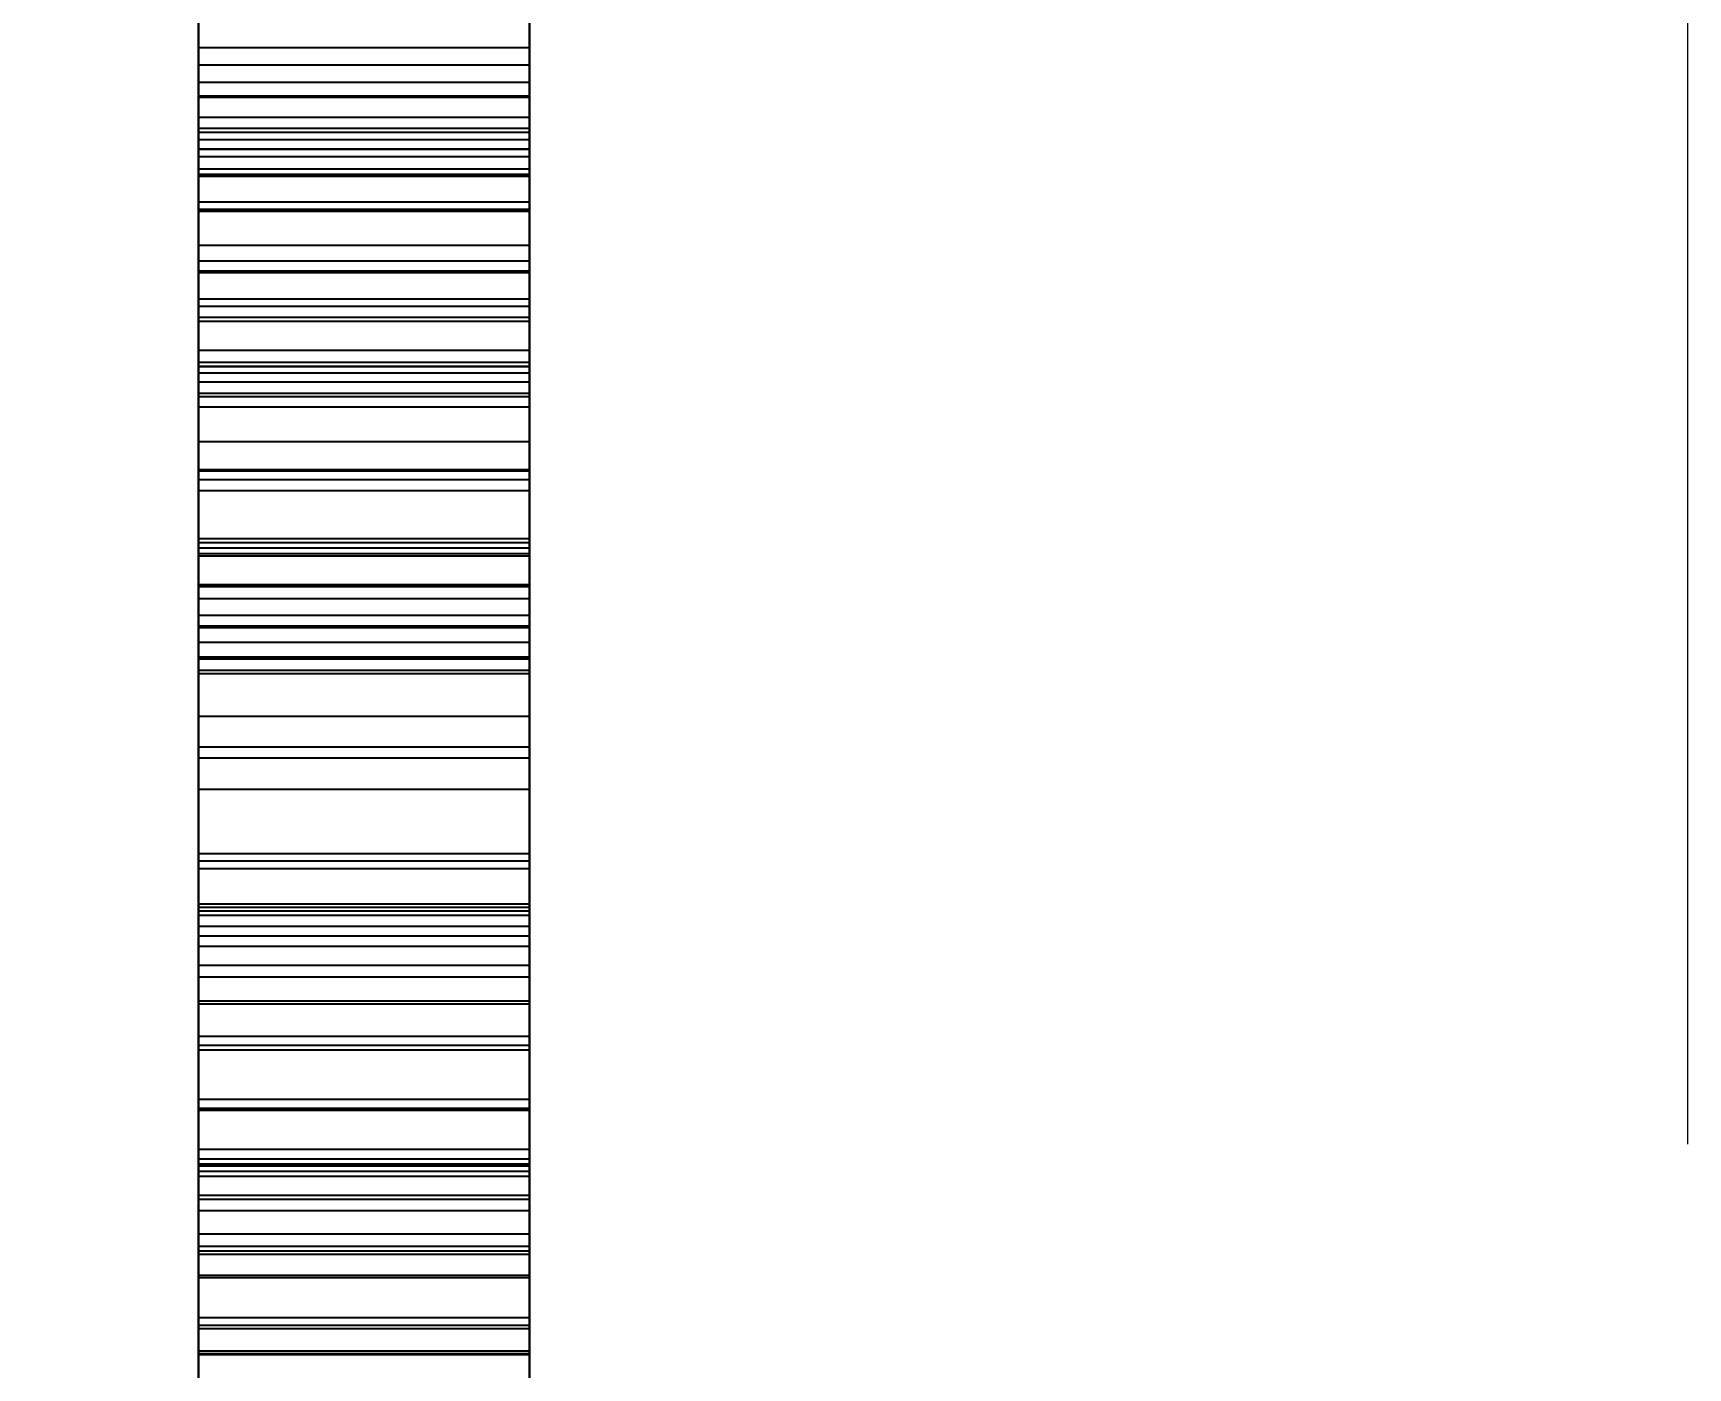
# Paper-space layout 'Sheet2' of a CAD drawing. Header units: inches. Extents: x 0 to 16.3, y 0 to 11.5.
# Drawn here: x 14.0013 to 14.2513, y 5.4915 to 5.6932 of the extents above; entities that cross this region are included whole.
import ezdxf

# ---------------------------------------------------------------- set-up
doc = ezdxf.new("R2010")
doc.units = ezdxf.units.IN
doc.header["$MEASUREMENT"] = 0
doc.styles.add('SLDTEXTSTYLE0', font='TXT', dxfattribs={"width": 0.75})
doc.dimstyles.new('SLDDIMSTYLE5', dxfattribs={"dimtxt": 0.137795, "dimasz": 0.13, "dimexe": 0, "dimexo": 0.0625, "dimgap": 0.034449, "dimtad": 1, "dimlfac": 2, "dimrnd": 1e-09, "dimdsep": 46, "dimtxsty": 'SLDTEXTSTYLE0', "dimsah": 1, "dimcen": 0.09, "dimadec": 0, "dimazin": 2, "dimtfac": 1, "dimtmove": 0, "dimatfit": 0, "dimfxl": 1, "dimfrac": 2, "dimtolj": 1, "dimtzin": 12, "dimarcsym": 0})

# ---------------------------------------------------------------- blocks, each defined once
blk = doc.blocks.new('_D_5')
at = {"color": 7, "linetype": 'Continuous', "lineweight": 0}
for p, q in [((14.25134, 5.52531), (14.25134, 7.16351)), ((14.27634, 7.01531), (14.27634, 7.16351)), ((14.25134, 7.12414), (14.00134, 7.12414)), ((14.25134, 7.12414), (14.27634, 7.12414)), ((14.27634, 7.12414), (15.03514, 7.12414))]:
    blk.add_line(p, q, dxfattribs=at)
at = {"color": 7, "linetype": 'Continuous', "lineweight": 18}
for points in [[(14.25134, 7.12414), (14.12134, 7.14414), (14.12134, 7.10414)], [(14.27634, 7.12414), (14.40634, 7.10414), (14.40634, 7.14414)]]:
    blk.add_solid(points, dxfattribs=at)
at = {"color": 7, "linetype": 'Continuous', "lineweight": 18, "insert": (14.67878, 7.30177), "char_height": 0.137795, "attachment_point": 1, "style": 'SLDTEXTSTYLE0'}
blk.add_mtext('0.05', dxfattribs=at)

psp = doc.layouts.new('Sheet2')

# ---------------------------------------------------------------- linework, layer by layer
at = {"color": 7, "linetype": 'Continuous', "lineweight": 25}
for p, q in [((14.076338, 3.8099), (14.076338, 6.97594)), ((14.026338, 5.915324), (14.026338, 5.605251)), ((14.076338, 5.915324), (14.076338, 5.605251)), ((14.026338, 5.609555), (14.026338, 5.832584)), ((14.076338, 5.609555), (14.076338, 5.832584)), ((14.026338, 5.286008), (14.026338, 5.748168)), ((14.076338, 5.748168), (14.076338, 5.286008)), ((14.026338, 5.746282), (14.026338, 5.640505)), ((14.076338, 5.746282), (14.076338, 5.640505)), ((14.026338, 5.651972), (14.026338, 5.743549)), ((14.076338, 5.651972), (14.076338, 5.743549)), ((14.026338, 5.695417), (14.026338, 5.671857)), ((14.076338, 5.671857), (14.076338, 5.695417)), ((14.076338, 5.691015), (14.026338, 5.691015)), ((14.026338, 5.688411), (14.076338, 5.688411)), ((14.026338, 5.683717), (14.026338, 5.6858)), ((14.026338, 5.6858), (14.076338, 5.6858)), ((14.026338, 5.6858), (14.026338, 5.683562)), ((14.076338, 5.683717), (14.076338, 5.6858)), ((14.076338, 5.6858), (14.076338, 5.683562)), ((14.026338, 5.680514), (14.026338, 5.683717)), ((14.026338, 5.683717), (14.076338, 5.683717)), ((14.026338, 5.683562), (14.076338, 5.683562)), ((14.026338, 5.683562), (14.026338, 5.675732)), ((14.076338, 5.680514), (14.076338, 5.683717)), ((14.076338, 5.683562), (14.076338, 5.675732)), ((14.026338, 5.667726), (14.026338, 5.680514)), ((14.026338, 5.680514), (14.076338, 5.680514)), ((14.076338, 5.667726), (14.076338, 5.680514)), ((14.026338, 5.678828), (14.026338, 5.677155)), ((14.026338, 5.672703), (14.026338, 5.678828)), ((14.026338, 5.678828), (14.076338, 5.678828)), ((14.026338, 5.67823), (14.076338, 5.67823)), ((14.076338, 5.678828), (14.076338, 5.677155)), ((14.076338, 5.672703), (14.076338, 5.678828)), ((14.026338, 5.677155), (14.076338, 5.677155)), ((14.026338, 5.677155), (14.026338, 5.62407)), ((14.026338, 5.675735), (14.076338, 5.675735)), ((14.026338, 5.675732), (14.076338, 5.675732)), ((14.026338, 5.675732), (14.026338, 5.66118)), ((14.076338, 5.675633), (14.026338, 5.675633)), ((14.076338, 5.677155), (14.076338, 5.62407)), ((14.076338, 5.675732), (14.076338, 5.66118)), ((14.026338, 5.674546), (14.026338, 5.666606)), ((14.026338, 5.674546), (14.076338, 5.674546)), ((14.026338, 5.672703), (14.076338, 5.672703)), ((14.076338, 5.674546), (14.076338, 5.666606)), ((14.026338, 5.671857), (14.026338, 5.64285)), ((14.076338, 5.671857), (14.026338, 5.671857)), ((14.026338, 5.671597), (14.076338, 5.671597)), ((14.076338, 5.64285), (14.076338, 5.671857)), ((14.026338, 5.657031), (14.026338, 5.667726)), ((14.026338, 5.667726), (14.076338, 5.667726)), ((14.076338, 5.657031), (14.076338, 5.667726)), ((14.026338, 5.666606), (14.076338, 5.666606)), ((14.026338, 5.666325), (14.076338, 5.666325)), ((14.026338, 5.66118), (14.076338, 5.66118)), ((14.026338, 5.66118), (14.026338, 5.638778)), ((14.076338, 5.66118), (14.076338, 5.638778)), ((14.026338, 5.658777), (14.076338, 5.658777)), ((14.026338, 5.657303), (14.076338, 5.657303)), ((14.026338, 5.64347), (14.026338, 5.657031)), ((14.026338, 5.657031), (14.076338, 5.657031)), ((14.076338, 5.64347), (14.076338, 5.657031)), ((14.026338, 5.653051), (14.076338, 5.653051)), ((14.026338, 5.651972), (14.076338, 5.651972)), ((14.026338, 5.558242), (14.026338, 5.651972)), ((14.076338, 5.650214), (14.026338, 5.650214)), ((14.076338, 5.558242), (14.076338, 5.651972)), ((14.026338, 5.641878), (14.026338, 5.649676)), ((14.026338, 5.649676), (14.076338, 5.649676)), ((14.076338, 5.641878), (14.076338, 5.649676)), ((14.026338, 5.645307), (14.076338, 5.645307)), ((14.026338, 5.627042), (14.026338, 5.64347)), ((14.026338, 5.64347), (14.076338, 5.64347)), ((14.026338, 5.64285), (14.026338, 5.601127)), ((14.076338, 5.64285), (14.026338, 5.64285)), ((14.026338, 5.642829), (14.076338, 5.642829)), ((14.076338, 5.627042), (14.076338, 5.64347)), ((14.076338, 5.601127), (14.076338, 5.64285)), ((14.026338, 5.641878), (14.076338, 5.641878)), ((14.026338, 5.640505), (14.026338, 5.530429)), ((14.026338, 5.640505), (14.076338, 5.640505)), ((14.076338, 5.640505), (14.076338, 5.530429)), ((14.026338, 5.638778), (14.076338, 5.638778)), ((14.026338, 5.638778), (14.026338, 5.546975)), ((14.026338, 5.638305), (14.076338, 5.638305)), ((14.076338, 5.638778), (14.076338, 5.546975)), ((14.026338, 5.636745), (14.076338, 5.636745)), ((14.026338, 5.631471), (14.076338, 5.631471)), ((14.026338, 5.625743), (14.026338, 5.631471)), ((14.076338, 5.625743), (14.076338, 5.631471)), ((14.026338, 5.627274), (14.026338, 5.61423)), ((14.026338, 5.627274), (14.076338, 5.627274)), ((14.026338, 5.585362), (14.026338, 5.627274)), ((14.026338, 5.60775), (14.026338, 5.627042)), ((14.026338, 5.627042), (14.076338, 5.627042)), ((14.026338, 5.62407), (14.026338, 5.625743)), ((14.026338, 5.625743), (14.076338, 5.625743)), ((14.076338, 5.627274), (14.076338, 5.61423)), ((14.076338, 5.585362), (14.076338, 5.627274)), ((14.076338, 5.60775), (14.076338, 5.627042)), ((14.076338, 5.62407), (14.076338, 5.625743)), ((14.026338, 5.62407), (14.076338, 5.62407)), ((14.026338, 5.616836), (14.076338, 5.616836)), ((14.026338, 5.616243), (14.026338, 5.61457)), ((14.026338, 5.616243), (14.076338, 5.616243)), ((14.026338, 5.609862), (14.026338, 5.616243)), ((14.026338, 5.615434), (14.076338, 5.615434)), ((14.076338, 5.616243), (14.076338, 5.61457)), ((14.076338, 5.609862), (14.076338, 5.616243)), ((14.026338, 5.61457), (14.026338, 5.559925)), ((14.026338, 5.61457), (14.076338, 5.61457)), ((14.026338, 5.61423), (14.076338, 5.61423)), ((14.076338, 5.61457), (14.076338, 5.559925)), ((14.026338, 5.609862), (14.076338, 5.609862)), ((14.026338, 5.609862), (14.026338, 5.603652)), ((14.026338, 5.609862), (14.076338, 5.609862)), ((14.026338, 5.609555), (14.076338, 5.609555)), ((14.026338, 5.497958), (14.026338, 5.609555)), ((14.026338, 5.560573), (14.026338, 5.60775)), ((14.026338, 5.60775), (14.076338, 5.60775)), ((14.076338, 5.609862), (14.076338, 5.603652)), ((14.076338, 5.497958), (14.076338, 5.609555)), ((14.076338, 5.560573), (14.076338, 5.60775)), ((14.026338, 5.605251), (14.076338, 5.605251)), ((14.026338, 5.605251), (14.026338, 5.450383)), ((14.076338, 5.605251), (14.076338, 5.450383)), ((14.026338, 5.603652), (14.076338, 5.603652)), ((14.026338, 5.603379), (14.076338, 5.603379)), ((14.026338, 5.601127), (14.026338, 5.561042)), ((14.076338, 5.601127), (14.026338, 5.601127)), ((14.076338, 5.561042), (14.076338, 5.601127)), ((14.076338, 5.598892), (14.026338, 5.598892)), ((14.026338, 5.578953), (14.026338, 5.598661)), ((14.026338, 5.598661), (14.076338, 5.598661)), ((14.076338, 5.578953), (14.076338, 5.598661)), ((14.076338, 5.596903), (14.026338, 5.596903)), ((14.026338, 5.596408), (14.076338, 5.596408)), ((14.026338, 5.589984), (14.076338, 5.589984)), ((14.026338, 5.589984), (14.026338, 5.583688)), ((14.076338, 5.589984), (14.076338, 5.583688)), ((14.026338, 5.583688), (14.026338, 5.585362)), ((14.026338, 5.585362), (14.076338, 5.585362)), ((14.076338, 5.583688), (14.076338, 5.585362)), ((14.026338, 5.583688), (14.076338, 5.583688)), ((14.026338, 5.578953), (14.076338, 5.578953)), ((14.026338, 5.569198), (14.076338, 5.569198)), ((14.026338, 5.561598), (14.026338, 5.569198)), ((14.076338, 5.568051), (14.026338, 5.568051)), ((14.076338, 5.561598), (14.076338, 5.569198)), ((14.026338, 5.566945), (14.076338, 5.566945)), ((14.026338, 5.559925), (14.026338, 5.561598)), ((14.026338, 5.561598), (14.076338, 5.561598)), ((14.026338, 5.561042), (14.026338, 5.522208)), ((14.076338, 5.561042), (14.026338, 5.561042)), ((14.026338, 5.560573), (14.076338, 5.560573)), ((14.026338, 5.489474), (14.026338, 5.560573)), ((14.076338, 5.559925), (14.076338, 5.561598)), ((14.076338, 5.522208), (14.076338, 5.561042)), ((14.076338, 5.489474), (14.076338, 5.560573)), ((14.026338, 5.559925), (14.076338, 5.559925)), ((14.026338, 5.558242), (14.076338, 5.558242)), ((14.026338, 5.541594), (14.026338, 5.558242)), ((14.076338, 5.541594), (14.076338, 5.558242)), ((14.026338, 5.556783), (14.026338, 5.555223)), ((14.026338, 5.556783), (14.076338, 5.556783)), ((14.026338, 5.433031), (14.026338, 5.556783)), ((14.026338, 5.555223), (14.076338, 5.555223)), ((14.026338, 5.555223), (14.026338, 5.546517)), ((14.076338, 5.556783), (14.076338, 5.555223)), ((14.076338, 5.433031), (14.076338, 5.556783)), ((14.076338, 5.555223), (14.076338, 5.546517)), ((14.026338, 5.552341), (14.076338, 5.552341)), ((14.026338, 5.550582), (14.076338, 5.550582)), ((14.026338, 5.546975), (14.076338, 5.546975)), ((14.026338, 5.546975), (14.026338, 5.532109)), ((14.026338, 5.546517), (14.076338, 5.546517)), ((14.076338, 5.546975), (14.076338, 5.532109)), ((14.026338, 5.530708), (14.026338, 5.541594)), ((14.026338, 5.541594), (14.076338, 5.541594)), ((14.026338, 5.54026), (14.076338, 5.54026)), ((14.076338, 5.530708), (14.076338, 5.541594)), ((14.026338, 5.539551), (14.076338, 5.539551)), ((14.026338, 5.532109), (14.026338, 5.522342)), ((14.026338, 5.532109), (14.076338, 5.532109)), ((14.026338, 5.524557), (14.026338, 5.530708)), ((14.026338, 5.530708), (14.076338, 5.530708)), ((14.026338, 5.530429), (14.026338, 5.484204)), ((14.026338, 5.530429), (14.076338, 5.530429)), ((14.076338, 5.532109), (14.076338, 5.522342)), ((14.076338, 5.524557), (14.076338, 5.530708)), ((14.076338, 5.530429), (14.076338, 5.484204)), ((14.026338, 5.522113), (14.026338, 5.524557)), ((14.026338, 5.524557), (14.076338, 5.524557)), ((14.026338, 5.523076), (14.076338, 5.523076)), ((14.076338, 5.522113), (14.076338, 5.524557)), ((14.026338, 5.522342), (14.026338, 5.516964)), ((14.026338, 5.522342), (14.076338, 5.522342)), ((14.076338, 5.522208), (14.026338, 5.522208)), ((14.026338, 5.522208), (14.026338, 5.484238)), ((14.026338, 5.509169), (14.026338, 5.522113)), ((14.026338, 5.522113), (14.076338, 5.522113)), ((14.026338, 5.522026), (14.076338, 5.522026)), ((14.026338, 5.521223), (14.026338, 5.520457)), ((14.026338, 5.505144), (14.026338, 5.521223)), ((14.026338, 5.521223), (14.076338, 5.521223)), ((14.026338, 5.520457), (14.076338, 5.520457)), ((14.026338, 5.520457), (14.026338, 5.444742)), ((14.076338, 5.522342), (14.076338, 5.516964)), ((14.076338, 5.484238), (14.076338, 5.522208)), ((14.076338, 5.509169), (14.076338, 5.522113)), ((14.076338, 5.521223), (14.076338, 5.520457)), ((14.076338, 5.505144), (14.076338, 5.521223)), ((14.076338, 5.520457), (14.076338, 5.444742)), ((14.026338, 5.517564), (14.076338, 5.517564)), ((14.026338, 5.516964), (14.026338, 5.515266)), ((14.026338, 5.516964), (14.076338, 5.516964)), ((14.026338, 5.515266), (14.026338, 5.511759)), ((14.026338, 5.515266), (14.076338, 5.515266)), ((14.076338, 5.516964), (14.076338, 5.515266)), ((14.076338, 5.515266), (14.076338, 5.511759)), ((14.026338, 5.511759), (14.026338, 5.50987)), ((14.026338, 5.511759), (14.076338, 5.511759)), ((14.076338, 5.511759), (14.076338, 5.50987)), ((14.026338, 5.50987), (14.026338, 5.505506)), ((14.026338, 5.50987), (14.076338, 5.50987)), ((14.026338, 5.497408), (14.026338, 5.509169)), ((14.026338, 5.509169), (14.076338, 5.509169)), ((14.026338, 5.50866), (14.026338, 5.499104)), ((14.026338, 5.50866), (14.076338, 5.50866)), ((14.076338, 5.50987), (14.076338, 5.505506)), ((14.076338, 5.497408), (14.076338, 5.509169)), ((14.076338, 5.50866), (14.076338, 5.499104)), ((14.026338, 5.505506), (14.026338, 5.493648)), ((14.026338, 5.505506), (14.076338, 5.505506)), ((14.026338, 5.505144), (14.076338, 5.505144)), ((14.076338, 5.505506), (14.076338, 5.493648)), ((14.026338, 5.499104), (14.076338, 5.499104)), ((14.026338, 5.499087), (14.076338, 5.499087)), ((14.026338, 5.497958), (14.076338, 5.497958)), ((14.026338, 5.385532), (14.026338, 5.497958)), ((14.076338, 5.385532), (14.076338, 5.497958)), ((14.026338, 5.481474), (14.026338, 5.497408)), ((14.026338, 5.497408), (14.076338, 5.497408)), ((14.076338, 5.481474), (14.076338, 5.497408)), ((14.026338, 5.494038), (14.076338, 5.494038)), ((14.026338, 5.493648), (14.026338, 5.474023)), ((14.026338, 5.493648), (14.076338, 5.493648)), ((14.026338, 5.493496), (14.076338, 5.493496)), ((14.076338, 5.493648), (14.076338, 5.474023))]:
    psp.add_line(p, q, dxfattribs=at)
for points, knots in [([(14.026338, 5.717307), (14.026338, 5.71762), (14.026338, 5.718236), (14.026338, 5.71864), (14.026338, 5.718523), (14.026338, 5.717933), (14.026338, 5.716841), (14.026338, 5.715268), (14.026338, 5.713227), (14.026338, 5.710697), (14.026338, 5.707803), (14.026338, 5.704537), (14.026338, 5.700926), (14.026338, 5.697046), (14.026338, 5.692772), (14.026338, 5.688231), (14.026338, 5.683355), (14.026338, 5.679959), (14.026338, 5.67823)], [0, 0, 0, 0, 0.0645178, 0.1268783, 0.1879663, 0.2480726, 0.3074995, 0.3676146, 0.4290468, 0.4917644, 0.5548639, 0.6170451, 0.6784476, 0.7401693, 0.8025194, 0.8663749, 0.9319825, 1, 1, 1, 1]), ([(14.076338, 5.717307), (14.076338, 5.71762), (14.076338, 5.718236), (14.076338, 5.71864), (14.076338, 5.718523), (14.076338, 5.717933), (14.076338, 5.716841), (14.076338, 5.715268), (14.076338, 5.713227), (14.076338, 5.710697), (14.076338, 5.707803), (14.076338, 5.704537), (14.076338, 5.700926), (14.076338, 5.697046), (14.076338, 5.692772), (14.076338, 5.688231), (14.076338, 5.683355), (14.076338, 5.679959), (14.076338, 5.67823)], [0, 0, 0, 0, 0.0645178, 0.1268783, 0.1879663, 0.2480726, 0.3074995, 0.3676146, 0.4290468, 0.4917644, 0.5548639, 0.6170451, 0.6784476, 0.7401693, 0.8025194, 0.8663749, 0.9319825, 1, 1, 1, 1]), ([(14.026338, 5.657303), (14.026338, 5.659602), (14.026338, 5.664126), (14.026338, 5.670972), (14.026338, 5.677693), (14.026338, 5.683152), (14.026338, 5.687378), (14.026338, 5.690423), (14.026338, 5.693351), (14.026338, 5.696098), (14.026338, 5.698758), (14.026338, 5.701213), (14.026338, 5.703595), (14.026338, 5.705787), (14.026338, 5.707869), (14.026338, 5.709732), (14.026338, 5.71144), (14.026338, 5.71298), (14.026338, 5.714341), (14.026338, 5.715532), (14.026338, 5.716532), (14.026338, 5.717047), (14.026338, 5.717307)], [0, 0, 0, 0, 0.0893593, 0.1758515, 0.2611432, 0.3466929, 0.3892371, 0.4308064, 0.471901, 0.5122263, 0.5522504, 0.5919613, 0.6316969, 0.671845, 0.7120907, 0.7521606, 0.7921847, 0.8323329, 0.8731, 0.9146693, 0.9567591, 1, 1, 1, 1]), ([(14.076338, 5.657303), (14.076338, 5.659602), (14.076338, 5.664126), (14.076338, 5.670972), (14.076338, 5.677693), (14.076338, 5.683152), (14.076338, 5.687378), (14.076338, 5.690423), (14.076338, 5.693351), (14.076338, 5.696098), (14.076338, 5.698758), (14.076338, 5.701213), (14.076338, 5.703595), (14.076338, 5.705787), (14.076338, 5.707869), (14.076338, 5.709732), (14.076338, 5.71144), (14.076338, 5.71298), (14.076338, 5.714341), (14.076338, 5.715532), (14.076338, 5.716532), (14.076338, 5.717047), (14.076338, 5.717307)], [0, 0, 0, 0, 0.0893593, 0.1758515, 0.2611432, 0.3466929, 0.3892371, 0.4308064, 0.471901, 0.5122263, 0.5522504, 0.5919613, 0.6316969, 0.671845, 0.7120907, 0.7521606, 0.7921847, 0.8323329, 0.8731, 0.9146693, 0.9567591, 1, 1, 1, 1]), ([(14.026338, 5.675735), (14.026338, 5.676515), (14.026338, 5.678048), (14.026338, 5.680221), (14.026338, 5.682192), (14.026338, 5.683993), (14.026338, 5.685602), (14.026338, 5.687025), (14.026338, 5.68827), (14.026338, 5.689333), (14.026338, 5.690169), (14.026338, 5.69071), (14.026338, 5.691021), (14.026338, 5.691033), (14.026338, 5.690762), (14.026338, 5.690235), (14.026338, 5.689482), (14.026338, 5.688777), (14.026338, 5.688411)], [0, 0, 0, 0, 0.0479402, 0.0941436, 0.1390391, 0.1836231, 0.2282034, 0.2743657, 0.3228285, 0.3734687, 0.4277685, 0.48849, 0.5552017, 0.6289453, 0.7101629, 0.7985598, 0.8954543, 1, 1, 1, 1]), ([(14.076338, 5.675735), (14.076338, 5.676515), (14.076338, 5.678048), (14.076338, 5.680221), (14.076338, 5.682192), (14.076338, 5.683993), (14.076338, 5.685602), (14.076338, 5.687025), (14.076338, 5.68827), (14.076338, 5.689333), (14.076338, 5.690169), (14.076338, 5.69071), (14.076338, 5.691021), (14.076338, 5.691033), (14.076338, 5.690762), (14.076338, 5.690235), (14.076338, 5.689482), (14.076338, 5.688777), (14.076338, 5.688411)], [0, 0, 0, 0, 0.0479402, 0.0941436, 0.1390391, 0.1836231, 0.2282034, 0.2743657, 0.3228285, 0.3734687, 0.4277685, 0.48849, 0.5552017, 0.6289453, 0.7101629, 0.7985598, 0.8954543, 1, 1, 1, 1]), ([(14.026338, 5.688411), (14.026338, 5.688012), (14.026338, 5.687247), (14.026338, 5.68587), (14.026338, 5.684464), (14.026338, 5.682975), (14.026338, 5.68137), (14.026338, 5.679696), (14.026338, 5.677942), (14.026338, 5.676085), (14.026338, 5.674119), (14.026338, 5.672128), (14.026338, 5.670073), (14.026338, 5.667928), (14.026338, 5.665728), (14.026338, 5.66346), (14.026338, 5.661122), (14.026338, 5.659568), (14.026338, 5.658777)], [0, 0, 0, 0, 0.1072632, 0.2059316, 0.2958805, 0.3780042, 0.4528121, 0.5192377, 0.5790399, 0.6329269, 0.6825784, 0.7297303, 0.774958, 0.8192409, 0.8630474, 0.9071067, 0.9526912, 1, 1, 1, 1]), ([(14.076338, 5.688411), (14.076338, 5.688012), (14.076338, 5.687247), (14.076338, 5.68587), (14.076338, 5.684464), (14.076338, 5.682975), (14.076338, 5.68137), (14.076338, 5.679696), (14.076338, 5.677942), (14.076338, 5.676085), (14.076338, 5.674119), (14.076338, 5.672128), (14.076338, 5.670073), (14.076338, 5.667928), (14.076338, 5.665728), (14.076338, 5.66346), (14.076338, 5.661122), (14.076338, 5.659568), (14.076338, 5.658777)], [0, 0, 0, 0, 0.1072632, 0.2059316, 0.2958805, 0.3780042, 0.4528121, 0.5192377, 0.5790399, 0.6329269, 0.6825784, 0.7297303, 0.774958, 0.8192409, 0.8630474, 0.9071067, 0.9526912, 1, 1, 1, 1]), ([(14.026338, 5.67823), (14.026338, 5.677023), (14.026338, 5.67463), (14.026338, 5.67102), (14.026338, 5.66744), (14.026338, 5.66389), (14.026338, 5.660364), (14.026338, 5.656873), (14.026338, 5.653407), (14.026338, 5.649996), (14.026338, 5.646691), (14.026338, 5.643542), (14.026338, 5.64055), (14.026338, 5.637734), (14.026338, 5.635086), (14.026338, 5.632586), (14.026338, 5.630291), (14.026338, 5.628145), (14.026338, 5.626186), (14.026338, 5.624361), (14.026338, 5.62269), (14.026338, 5.621227), (14.026338, 5.619842), (14.026338, 5.618695), (14.026338, 5.617672), (14.026338, 5.617117), (14.026338, 5.616836)], [0, 0, 0, 0, 0.04615868, 0.09150834, 0.13621678, 0.18046335, 0.22438599, 0.26820011, 0.31201424, 0.35597109, 0.3991937, 0.44107393, 0.48164609, 0.52122427, 0.56001605, 0.59852749, 0.63641754, 0.67395719, 0.71161677, 0.74984255, 0.78912209, 0.82870027, 0.86956162, 0.91144185, 0.95510562, 1, 1, 1, 1]), ([(14.076338, 5.67823), (14.076338, 5.677023), (14.076338, 5.67463), (14.076338, 5.67102), (14.076338, 5.66744), (14.076338, 5.66389), (14.076338, 5.660364), (14.076338, 5.656873), (14.076338, 5.653407), (14.076338, 5.649996), (14.076338, 5.646691), (14.076338, 5.643542), (14.076338, 5.64055), (14.076338, 5.637734), (14.076338, 5.635086), (14.076338, 5.632586), (14.076338, 5.630291), (14.076338, 5.628145), (14.076338, 5.626186), (14.076338, 5.624361), (14.076338, 5.62269), (14.076338, 5.621227), (14.076338, 5.619842), (14.076338, 5.618695), (14.076338, 5.617672), (14.076338, 5.617117), (14.076338, 5.616836)], [0, 0, 0, 0, 0.04615868, 0.09150834, 0.13621678, 0.18046335, 0.22438599, 0.26820011, 0.31201424, 0.35597109, 0.3991937, 0.44107393, 0.48164609, 0.52122427, 0.56001605, 0.59852749, 0.63641754, 0.67395719, 0.71161677, 0.74984255, 0.78912209, 0.82870027, 0.86956162, 0.91144185, 0.95510562, 1, 1, 1, 1]), ([(14.026338, 5.645307), (14.026338, 5.64571), (14.026338, 5.646484), (14.026338, 5.647809), (14.026338, 5.649253), (14.026338, 5.650776), (14.026338, 5.652388), (14.026338, 5.6541), (14.026338, 5.655916), (14.026338, 5.657841), (14.026338, 5.659858), (14.026338, 5.661924), (14.026338, 5.664079), (14.026338, 5.666287), (14.026338, 5.668568), (14.026338, 5.670901), (14.026338, 5.673313), (14.026338, 5.674915), (14.026338, 5.675735)], [0, 0, 0, 0, 0.104323, 0.2005196, 0.2889285, 0.3696177, 0.4428744, 0.5098358, 0.5698374, 0.6240709, 0.6745527, 0.7230343, 0.7693967, 0.8150953, 0.8596551, 0.9050365, 0.9514088, 1, 1, 1, 1]), ([(14.026338, 5.671597), (14.026338, 5.67208), (14.026338, 5.673053), (14.026338, 5.674162), (14.026338, 5.674934), (14.026338, 5.675502), (14.026338, 5.675657), (14.026338, 5.675618), (14.026338, 5.675237), (14.026338, 5.674781), (14.026338, 5.674546)], [0, 0, 0, 0, 0.10997741, 0.22146518, 0.33637071, 0.45633791, 0.58200234, 0.71350796, 0.85263771, 1, 1, 1, 1]), ([(14.076338, 5.645307), (14.076338, 5.64571), (14.076338, 5.646484), (14.076338, 5.647809), (14.076338, 5.649253), (14.076338, 5.650776), (14.076338, 5.652388), (14.076338, 5.6541), (14.076338, 5.655916), (14.076338, 5.657841), (14.076338, 5.659858), (14.076338, 5.661924), (14.076338, 5.664079), (14.076338, 5.666287), (14.076338, 5.668568), (14.076338, 5.670901), (14.076338, 5.673313), (14.076338, 5.674915), (14.076338, 5.675735)], [0, 0, 0, 0, 0.104323, 0.2005196, 0.2889285, 0.3696177, 0.4428744, 0.5098358, 0.5698374, 0.6240709, 0.6745527, 0.7230343, 0.7693967, 0.8150953, 0.8596551, 0.9050365, 0.9514088, 1, 1, 1, 1]), ([(14.076338, 5.671597), (14.076338, 5.67208), (14.076338, 5.673053), (14.076338, 5.674162), (14.076338, 5.674934), (14.076338, 5.675502), (14.076338, 5.675657), (14.076338, 5.675618), (14.076338, 5.675237), (14.076338, 5.674781), (14.076338, 5.674546)], [0, 0, 0, 0, 0.10997741, 0.22146518, 0.33637071, 0.45633791, 0.58200234, 0.71350796, 0.85263771, 1, 1, 1, 1]), ([(14.026338, 5.666606), (14.026338, 5.666501), (14.026338, 5.666306), (14.026338, 5.666318), (14.026338, 5.666639), (14.026338, 5.667322), (14.026338, 5.668275), (14.026338, 5.669514), (14.026338, 5.671011), (14.026338, 5.67212), (14.026338, 5.672703)], [0, 0, 0, 0, 0.1553165, 0.2901859, 0.4106838, 0.5207696, 0.6301246, 0.7418627, 0.8644528, 1, 1, 1, 1]), ([(14.076338, 5.666606), (14.076338, 5.666501), (14.076338, 5.666306), (14.076338, 5.666318), (14.076338, 5.666639), (14.076338, 5.667322), (14.076338, 5.668275), (14.076338, 5.669514), (14.076338, 5.671011), (14.076338, 5.67212), (14.076338, 5.672703)], [0, 0, 0, 0, 0.1553165, 0.2901859, 0.4106838, 0.5207696, 0.6301246, 0.7418627, 0.8644528, 1, 1, 1, 1]), ([(14.026338, 5.653051), (14.026338, 5.654114), (14.026338, 5.656177), (14.026338, 5.659117), (14.026338, 5.661798), (14.026338, 5.66426), (14.026338, 5.666488), (14.026338, 5.66845), (14.026338, 5.670178), (14.026338, 5.671122), (14.026338, 5.671597)], [0, 0, 0, 0, 0.1435415, 0.2785676, 0.4065965, 0.5295519, 0.6494266, 0.7669177, 0.8829674, 1, 1, 1, 1]), ([(14.076338, 5.653051), (14.076338, 5.654114), (14.076338, 5.656177), (14.076338, 5.659117), (14.076338, 5.661798), (14.076338, 5.66426), (14.076338, 5.666488), (14.076338, 5.66845), (14.076338, 5.670178), (14.076338, 5.671122), (14.076338, 5.671597)], [0, 0, 0, 0, 0.1435415, 0.2785676, 0.4065965, 0.5295519, 0.6494266, 0.7669177, 0.8829674, 1, 1, 1, 1]), ([(14.026338, 5.658777), (14.026338, 5.657976), (14.026338, 5.656408), (14.026338, 5.654197), (14.026338, 5.652156), (14.026338, 5.65031), (14.026338, 5.648635), (14.026338, 5.647146), (14.026338, 5.645842), (14.026338, 5.644697), (14.026338, 5.643772), (14.026338, 5.643171), (14.026338, 5.642838), (14.026338, 5.642805), (14.026338, 5.643004), (14.026338, 5.6435), (14.026338, 5.644276), (14.026338, 5.644954), (14.026338, 5.645307)], [0, 0, 0, 0, 0.0484742, 0.094885, 0.1410012, 0.1858644, 0.2319133, 0.2786799, 0.3276501, 0.3794336, 0.4347013, 0.4955019, 0.5620717, 0.6349931, 0.7152363, 0.8025779, 0.8972844, 1, 1, 1, 1]), ([(14.076338, 5.658777), (14.076338, 5.657976), (14.076338, 5.656408), (14.076338, 5.654197), (14.076338, 5.652156), (14.076338, 5.65031), (14.076338, 5.648635), (14.076338, 5.647146), (14.076338, 5.645842), (14.076338, 5.644697), (14.076338, 5.643772), (14.076338, 5.643171), (14.076338, 5.642838), (14.076338, 5.642805), (14.076338, 5.643004), (14.076338, 5.6435), (14.076338, 5.644276), (14.076338, 5.644954), (14.076338, 5.645307)], [0, 0, 0, 0, 0.0484742, 0.094885, 0.1410012, 0.1858644, 0.2319133, 0.2786799, 0.3276501, 0.3794336, 0.4347013, 0.4955019, 0.5620717, 0.6349931, 0.7152363, 0.8025779, 0.8972844, 1, 1, 1, 1]), ([(14.026338, 5.616836), (14.026338, 5.616464), (14.026338, 5.615739), (14.026338, 5.615367), (14.026338, 5.61549), (14.026338, 5.61616), (14.026338, 5.617447), (14.026338, 5.619272), (14.026338, 5.621676), (14.026338, 5.624637), (14.026338, 5.627962), (14.026338, 5.631522), (14.026338, 5.63527), (14.026338, 5.639265), (14.026338, 5.643471), (14.026338, 5.647877), (14.026338, 5.652493), (14.026338, 5.655687), (14.026338, 5.657303)], [0, 0, 0, 0, 0.0714415, 0.1391329, 0.2038232, 0.26588, 0.3273328, 0.387902, 0.4489859, 0.511524, 0.5744324, 0.6357536, 0.6961276, 0.756043, 0.8161603, 0.8765886, 0.9376074, 1, 1, 1, 1]), ([(14.076338, 5.616836), (14.076338, 5.616464), (14.076338, 5.615739), (14.076338, 5.615367), (14.076338, 5.61549), (14.076338, 5.61616), (14.076338, 5.617447), (14.076338, 5.619272), (14.076338, 5.621676), (14.076338, 5.624637), (14.076338, 5.627962), (14.076338, 5.631522), (14.076338, 5.63527), (14.076338, 5.639265), (14.076338, 5.643471), (14.076338, 5.647877), (14.076338, 5.652493), (14.076338, 5.655687), (14.076338, 5.657303)], [0, 0, 0, 0, 0.0714415, 0.1391329, 0.2038232, 0.26588, 0.3273328, 0.387902, 0.4489859, 0.511524, 0.5744324, 0.6357536, 0.6961276, 0.756043, 0.8161603, 0.8765886, 0.9376074, 1, 1, 1, 1]), ([(14.026338, 5.61423), (14.026338, 5.615187), (14.026338, 5.617038), (14.026338, 5.619853), (14.026338, 5.622515), (14.026338, 5.625148), (14.026338, 5.62765), (14.026338, 5.630111), (14.026338, 5.632421), (14.026338, 5.635419), (14.026338, 5.639165), (14.026338, 5.643732), (14.026338, 5.648397), (14.026338, 5.651486), (14.026338, 5.653051)], [0, 0, 0, 0, 0.0872873, 0.1687984, 0.2463456, 0.3188909, 0.3873105, 0.4511323, 0.5108456, 0.5664794, 0.6736999, 0.7806489, 0.8888512, 1, 1, 1, 1]), ([(14.076338, 5.61423), (14.076338, 5.615187), (14.076338, 5.617038), (14.076338, 5.619853), (14.076338, 5.622515), (14.076338, 5.625148), (14.076338, 5.62765), (14.076338, 5.630111), (14.076338, 5.632421), (14.076338, 5.635419), (14.076338, 5.639165), (14.076338, 5.643732), (14.076338, 5.648397), (14.076338, 5.651486), (14.076338, 5.653051)], [0, 0, 0, 0, 0.0872873, 0.1687984, 0.2463456, 0.3188909, 0.3873105, 0.4511323, 0.5108456, 0.5664794, 0.6736999, 0.7806489, 0.8888512, 1, 1, 1, 1]), ([(14.026338, 5.649676), (14.026338, 5.649896), (14.026338, 5.650315), (14.026338, 5.650143), (14.026338, 5.649303), (14.026338, 5.647754), (14.026338, 5.645689), (14.026338, 5.643101), (14.026338, 5.640118), (14.026338, 5.63789), (14.026338, 5.636745)], [0, 0, 0, 0, 0.1474911, 0.2823436, 0.4087923, 0.5319417, 0.650461, 0.764718, 0.879175, 1, 1, 1, 1]), ([(14.076338, 5.649676), (14.076338, 5.649896), (14.076338, 5.650315), (14.076338, 5.650143), (14.076338, 5.649303), (14.076338, 5.647754), (14.076338, 5.645689), (14.076338, 5.643101), (14.076338, 5.640118), (14.076338, 5.63789), (14.076338, 5.636745)], [0, 0, 0, 0, 0.1474911, 0.2823436, 0.4087923, 0.5319417, 0.650461, 0.764718, 0.879175, 1, 1, 1, 1]), ([(14.026338, 5.638305), (14.026338, 5.638748), (14.026338, 5.639637), (14.026338, 5.640687), (14.026338, 5.641445), (14.026338, 5.64173), (14.026338, 5.641878)], [0, 0, 0, 0, 0.2320191, 0.4657981, 0.7221568, 1, 1, 1, 1]), ([(14.076338, 5.638305), (14.076338, 5.638748), (14.076338, 5.639637), (14.076338, 5.640687), (14.076338, 5.641445), (14.076338, 5.64173), (14.076338, 5.641878)], [0, 0, 0, 0, 0.2320191, 0.4657981, 0.7221568, 1, 1, 1, 1]), ([(14.026338, 5.631471), (14.026338, 5.632207), (14.026338, 5.633568), (14.026338, 5.635465), (14.026338, 5.637076), (14.026338, 5.637917), (14.026338, 5.638305)], [0, 0, 0, 0, 0.318071, 0.588639, 0.8103916, 1, 1, 1, 1]), ([(14.076338, 5.631471), (14.076338, 5.632207), (14.076338, 5.633568), (14.076338, 5.635465), (14.076338, 5.637076), (14.076338, 5.637917), (14.076338, 5.638305)], [0, 0, 0, 0, 0.318071, 0.588639, 0.8103916, 1, 1, 1, 1]), ([(14.026338, 5.636745), (14.026338, 5.636019), (14.026338, 5.634582), (14.026338, 5.632411), (14.026338, 5.630273), (14.026338, 5.628158), (14.026338, 5.626076), (14.026338, 5.624027), (14.026338, 5.622036), (14.026338, 5.620059), (14.026338, 5.618184), (14.026338, 5.616485), (14.026338, 5.614946), (14.026338, 5.613585), (14.026338, 5.612383), (14.026338, 5.611383), (14.026338, 5.610479), (14.026338, 5.610071), (14.026338, 5.609862)], [0, 0, 0, 0, 0.0552338, 0.109315, 0.162898, 0.2166083, 0.2712711, 0.3276115, 0.3856812, 0.4468737, 0.5093753, 0.572825, 0.6374168, 0.7037822, 0.7725037, 0.8447712, 0.9206058, 1, 1, 1, 1]), ([(14.076338, 5.636745), (14.076338, 5.636019), (14.076338, 5.634582), (14.076338, 5.632411), (14.076338, 5.630273), (14.076338, 5.628158), (14.076338, 5.626076), (14.076338, 5.624027), (14.076338, 5.622036), (14.076338, 5.620059), (14.076338, 5.618184), (14.076338, 5.616485), (14.076338, 5.614946), (14.076338, 5.613585), (14.076338, 5.612383), (14.076338, 5.611383), (14.076338, 5.610479), (14.076338, 5.610071), (14.076338, 5.609862)], [0, 0, 0, 0, 0.0552338, 0.109315, 0.162898, 0.2166083, 0.2712711, 0.3276115, 0.3856812, 0.4468737, 0.5093753, 0.572825, 0.6374168, 0.7037822, 0.7725037, 0.8447712, 0.9206058, 1, 1, 1, 1]), ([(14.026338, 5.603652), (14.026338, 5.603545), (14.026338, 5.603344), (14.026338, 5.603391), (14.026338, 5.603755), (14.026338, 5.60442), (14.026338, 5.605409), (14.026338, 5.60666), (14.026338, 5.608167), (14.026338, 5.609279), (14.026338, 5.609862)], [0, 0, 0, 0, 0.1526382, 0.2849385, 0.4054728, 0.5170718, 0.629037, 0.7433541, 0.8655003, 1, 1, 1, 1]), ([(14.076338, 5.603652), (14.076338, 5.603545), (14.076338, 5.603344), (14.076338, 5.603391), (14.076338, 5.603755), (14.076338, 5.60442), (14.076338, 5.605409), (14.076338, 5.60666), (14.076338, 5.608167), (14.076338, 5.609279), (14.076338, 5.609862)], [0, 0, 0, 0, 0.1526382, 0.2849385, 0.4054728, 0.5170718, 0.629037, 0.7433541, 0.8655003, 1, 1, 1, 1]), ([(14.026338, 5.598661), (14.026338, 5.598764), (14.026338, 5.598964), (14.026338, 5.598804), (14.026338, 5.59818), (14.026338, 5.597188), (14.026338, 5.595833), (14.026338, 5.594163), (14.026338, 5.592191), (14.026338, 5.590738), (14.026338, 5.589984)], [0, 0, 0, 0, 0.1319234, 0.2549273, 0.3712059, 0.4896303, 0.6080925, 0.7283027, 0.8588865, 1, 1, 1, 1]), ([(14.076338, 5.598661), (14.076338, 5.598764), (14.076338, 5.598964), (14.076338, 5.598804), (14.076338, 5.59818), (14.076338, 5.597188), (14.076338, 5.595833), (14.076338, 5.594163), (14.076338, 5.592191), (14.076338, 5.590738), (14.076338, 5.589984)], [0, 0, 0, 0, 0.1319234, 0.2549273, 0.3712059, 0.4896303, 0.6080925, 0.7283027, 0.8588865, 1, 1, 1, 1]), ([(14.026338, 5.596408), (14.026338, 5.596597), (14.026338, 5.596967), (14.026338, 5.596876), (14.026338, 5.596377), (14.026338, 5.595426), (14.026338, 5.593921), (14.026338, 5.591963), (14.026338, 5.58953), (14.026338, 5.586656), (14.026338, 5.583384), (14.026338, 5.579824), (14.026338, 5.575956), (14.026338, 5.571786), (14.026338, 5.56734), (14.026338, 5.562601), (14.026338, 5.557582), (14.026338, 5.554105), (14.026338, 5.552341)], [0, 0, 0, 0, 0.0646756, 0.1269393, 0.1881033, 0.2480266, 0.3075464, 0.3679487, 0.4290586, 0.4919793, 0.5552202, 0.6170832, 0.6786976, 0.7402332, 0.802526, 0.8661721, 0.9320786, 1, 1, 1, 1]), ([(14.026338, 5.539551), (14.026338, 5.540722), (14.026338, 5.543049), (14.026338, 5.546536), (14.026338, 5.549972), (14.026338, 5.553365), (14.026338, 5.556706), (14.026338, 5.560002), (14.026338, 5.563246), (14.026338, 5.566416), (14.026338, 5.569481), (14.026338, 5.572422), (14.026338, 5.575208), (14.026338, 5.57784), (14.026338, 5.580326), (14.026338, 5.582656), (14.026338, 5.584836), (14.026338, 5.586854), (14.026338, 5.588702), (14.026338, 5.590366), (14.026338, 5.591855), (14.026338, 5.593152), (14.026338, 5.594268), (14.026338, 5.595168), (14.026338, 5.595917), (14.026338, 5.596244), (14.026338, 5.596408)], [0, 0, 0, 0, 0.0449186, 0.0892686, 0.1328675, 0.1758623, 0.2188133, 0.26149, 0.3040524, 0.3467792, 0.3894026, 0.4308104, 0.4716548, 0.5121241, 0.551906, 0.5916994, 0.6317025, 0.6716034, 0.7116001, 0.7518894, 0.7918585, 0.832499, 0.8731906, 0.9144634, 0.9569403, 1, 1, 1, 1]), ([(14.076338, 5.596408), (14.076338, 5.596597), (14.076338, 5.596967), (14.076338, 5.596876), (14.076338, 5.596377), (14.076338, 5.595426), (14.076338, 5.593921), (14.076338, 5.591963), (14.076338, 5.58953), (14.076338, 5.586656), (14.076338, 5.583384), (14.076338, 5.579824), (14.076338, 5.575956), (14.076338, 5.571786), (14.076338, 5.56734), (14.076338, 5.562601), (14.076338, 5.557582), (14.076338, 5.554105), (14.076338, 5.552341)], [0, 0, 0, 0, 0.0646756, 0.1269393, 0.1881033, 0.2480266, 0.3075464, 0.3679487, 0.4290586, 0.4919793, 0.5552202, 0.6170832, 0.6786976, 0.7402332, 0.802526, 0.8661721, 0.9320786, 1, 1, 1, 1]), ([(14.076338, 5.539551), (14.076338, 5.540722), (14.076338, 5.543049), (14.076338, 5.546536), (14.076338, 5.549972), (14.076338, 5.553365), (14.076338, 5.556706), (14.076338, 5.560002), (14.076338, 5.563246), (14.076338, 5.566416), (14.076338, 5.569481), (14.076338, 5.572422), (14.076338, 5.575208), (14.076338, 5.57784), (14.076338, 5.580326), (14.076338, 5.582656), (14.076338, 5.584836), (14.076338, 5.586854), (14.076338, 5.588702), (14.076338, 5.590366), (14.076338, 5.591855), (14.076338, 5.593152), (14.076338, 5.594268), (14.076338, 5.595168), (14.076338, 5.595917), (14.076338, 5.596244), (14.076338, 5.596408)], [0, 0, 0, 0, 0.0449186, 0.0892686, 0.1328675, 0.1758623, 0.2188133, 0.26149, 0.3040524, 0.3467792, 0.3894026, 0.4308104, 0.4716548, 0.5121241, 0.551906, 0.5916994, 0.6317025, 0.6716034, 0.7116001, 0.7518894, 0.7918585, 0.832499, 0.8731906, 0.9144634, 0.9569403, 1, 1, 1, 1]), ([(14.026338, 5.569198), (14.026338, 5.569838), (14.026338, 5.571041), (14.026338, 5.5728), (14.026338, 5.574353), (14.026338, 5.575735), (14.026338, 5.576885), (14.026338, 5.577841), (14.026338, 5.578543), (14.026338, 5.578812), (14.026338, 5.578953)], [0, 0, 0, 0, 0.143047, 0.268557, 0.3856467, 0.4968672, 0.6092977, 0.7275743, 0.8576106, 1, 1, 1, 1]), ([(14.076338, 5.569198), (14.076338, 5.569838), (14.076338, 5.571041), (14.076338, 5.5728), (14.076338, 5.574353), (14.076338, 5.575735), (14.076338, 5.576885), (14.076338, 5.577841), (14.076338, 5.578543), (14.076338, 5.578812), (14.076338, 5.578953)], [0, 0, 0, 0, 0.143047, 0.268557, 0.3856467, 0.4968672, 0.6092977, 0.7275743, 0.8576106, 1, 1, 1, 1]), ([(14.026338, 5.550582), (14.026338, 5.551381), (14.026338, 5.552952), (14.026338, 5.555196), (14.026338, 5.55727), (14.026338, 5.559184), (14.026338, 5.560944), (14.026338, 5.56253), (14.026338, 5.563942), (14.026338, 5.565206), (14.026338, 5.56627), (14.026338, 5.567069), (14.026338, 5.567668), (14.026338, 5.567981), (14.026338, 5.568097), (14.026338, 5.567931), (14.026338, 5.567567), (14.026338, 5.567157), (14.026338, 5.566945)], [0, 0, 0, 0, 0.04793501, 0.09438511, 0.1390205, 0.18364885, 0.22901052, 0.27463813, 0.32286072, 0.37355183, 0.42810082, 0.48862489, 0.55526042, 0.62900337, 0.71031786, 0.79893325, 0.89562738, 1, 1, 1, 1]), ([(14.076338, 5.550582), (14.076338, 5.551381), (14.076338, 5.552952), (14.076338, 5.555196), (14.076338, 5.55727), (14.076338, 5.559184), (14.076338, 5.560944), (14.076338, 5.56253), (14.076338, 5.563942), (14.076338, 5.565206), (14.076338, 5.56627), (14.076338, 5.567069), (14.076338, 5.567668), (14.076338, 5.567981), (14.076338, 5.568097), (14.076338, 5.567931), (14.076338, 5.567567), (14.076338, 5.567157), (14.076338, 5.566945)], [0, 0, 0, 0, 0.04793501, 0.09438511, 0.1390205, 0.18364885, 0.22901052, 0.27463813, 0.32286072, 0.37355183, 0.42810082, 0.48862489, 0.55526042, 0.62900337, 0.71031786, 0.79893325, 0.89562738, 1, 1, 1, 1]), ([(14.026338, 5.566945), (14.026338, 5.566697), (14.026338, 5.566222), (14.026338, 5.56527), (14.026338, 5.564249), (14.026338, 5.563052), (14.026338, 5.561762), (14.026338, 5.560347), (14.026338, 5.55884), (14.026338, 5.557134), (14.026338, 5.555331), (14.026338, 5.553458), (14.026338, 5.551478), (14.026338, 5.549416), (14.026338, 5.547245), (14.026338, 5.544996), (14.026338, 5.542647), (14.026338, 5.541063), (14.026338, 5.54026)], [0, 0, 0, 0, 0.1073943, 0.2059622, 0.2963186, 0.37828, 0.4525221, 0.5194006, 0.5794026, 0.6330941, 0.6828005, 0.7292212, 0.7749838, 0.819055, 0.8630044, 0.9068665, 0.9528362, 1, 1, 1, 1]), ([(14.076338, 5.566945), (14.076338, 5.566697), (14.076338, 5.566222), (14.076338, 5.56527), (14.076338, 5.564249), (14.076338, 5.563052), (14.076338, 5.561762), (14.076338, 5.560347), (14.076338, 5.55884), (14.076338, 5.557134), (14.076338, 5.555331), (14.076338, 5.553458), (14.076338, 5.551478), (14.076338, 5.549416), (14.076338, 5.547245), (14.076338, 5.544996), (14.076338, 5.542647), (14.076338, 5.541063), (14.076338, 5.54026)], [0, 0, 0, 0, 0.1073943, 0.2059622, 0.2963186, 0.37828, 0.4525221, 0.5194006, 0.5794026, 0.6330941, 0.6828005, 0.7292212, 0.7749838, 0.819055, 0.8630044, 0.9068665, 0.9528362, 1, 1, 1, 1]), ([(14.026338, 5.552341), (14.026338, 5.551113), (14.026338, 5.548674), (14.026338, 5.545016), (14.026338, 5.541409), (14.026338, 5.53785), (14.026338, 5.534333), (14.026338, 5.530871), (14.026338, 5.527456), (14.026338, 5.524129), (14.026338, 5.520911), (14.026338, 5.51784), (14.026338, 5.514974), (14.026338, 5.512295), (14.026338, 5.509795), (14.026338, 5.507452), (14.026338, 5.505331), (14.026338, 5.503361), (14.026338, 5.5016), (14.026338, 5.499978), (14.026338, 5.498563), (14.026338, 5.49731), (14.026338, 5.496201), (14.026338, 5.495306), (14.026338, 5.494555), (14.026338, 5.494212), (14.026338, 5.494038)], [0, 0, 0, 0, 0.0460973, 0.0916262, 0.1364064, 0.18059, 0.2246694, 0.2685056, 0.3122013, 0.3560162, 0.3992256, 0.4411842, 0.4818995, 0.5214062, 0.5601874, 0.598428, 0.6363241, 0.6741068, 0.711771, 0.7502271, 0.7890147, 0.8285026, 0.8696491, 0.9117334, 0.9550218, 1, 1, 1, 1]), ([(14.026338, 5.523076), (14.026338, 5.523324), (14.026338, 5.5238), (14.026338, 5.52475), (14.026338, 5.525773), (14.026338, 5.526995), (14.026338, 5.528318), (14.026338, 5.529753), (14.026338, 5.531363), (14.026338, 5.533112), (14.026338, 5.534985), (14.026338, 5.536947), (14.026338, 5.538993), (14.026338, 5.541144), (14.026338, 5.543373), (14.026338, 5.545698), (14.026338, 5.54812), (14.026338, 5.549752), (14.026338, 5.550582)], [0, 0, 0, 0, 0.1044141, 0.200623, 0.2886966, 0.3696746, 0.443035, 0.5091426, 0.569532, 0.6239272, 0.6744242, 0.7228966, 0.7695383, 0.8147743, 0.8596048, 0.9047607, 0.9515058, 1, 1, 1, 1]), ([(14.076338, 5.552341), (14.076338, 5.551113), (14.076338, 5.548674), (14.076338, 5.545016), (14.076338, 5.541409), (14.076338, 5.53785), (14.076338, 5.534333), (14.076338, 5.530871), (14.076338, 5.527456), (14.076338, 5.524129), (14.076338, 5.520911), (14.076338, 5.51784), (14.076338, 5.514974), (14.076338, 5.512295), (14.076338, 5.509795), (14.076338, 5.507452), (14.076338, 5.505331), (14.076338, 5.503361), (14.076338, 5.5016), (14.076338, 5.499978), (14.076338, 5.498563), (14.076338, 5.49731), (14.076338, 5.496201), (14.076338, 5.495306), (14.076338, 5.494555), (14.076338, 5.494212), (14.076338, 5.494038)], [0, 0, 0, 0, 0.0460973, 0.0916262, 0.1364064, 0.18059, 0.2246694, 0.2685056, 0.3122013, 0.3560162, 0.3992256, 0.4411842, 0.4818995, 0.5214062, 0.5601874, 0.598428, 0.6363241, 0.6741068, 0.711771, 0.7502271, 0.7890147, 0.8285026, 0.8696491, 0.9117334, 0.9550218, 1, 1, 1, 1]), ([(14.076338, 5.523076), (14.076338, 5.523324), (14.076338, 5.5238), (14.076338, 5.52475), (14.076338, 5.525773), (14.076338, 5.526995), (14.076338, 5.528318), (14.076338, 5.529753), (14.076338, 5.531363), (14.076338, 5.533112), (14.076338, 5.534985), (14.076338, 5.536947), (14.076338, 5.538993), (14.076338, 5.541144), (14.076338, 5.543373), (14.076338, 5.545698), (14.076338, 5.54812), (14.076338, 5.549752), (14.076338, 5.550582)], [0, 0, 0, 0, 0.1044141, 0.200623, 0.2886966, 0.3696746, 0.443035, 0.5091426, 0.569532, 0.6239272, 0.6744242, 0.7228966, 0.7695383, 0.8147743, 0.8596048, 0.9047607, 0.9515058, 1, 1, 1, 1]), ([(14.026338, 5.546517), (14.026338, 5.546383), (14.026338, 5.546121), (14.026338, 5.545615), (14.026338, 5.545006), (14.026338, 5.544375), (14.026338, 5.543628), (14.026338, 5.542822), (14.026338, 5.541906), (14.026338, 5.540657), (14.026338, 5.538928), (14.026338, 5.536562), (14.026338, 5.533936), (14.026338, 5.531069), (14.026338, 5.527979), (14.026338, 5.524689), (14.026338, 5.521212), (14.026338, 5.518792), (14.026338, 5.517564)], [0, 0, 0, 0, 0.0703512, 0.1371502, 0.1999877, 0.2597611, 0.3156946, 0.3687835, 0.4182275, 0.4644383, 0.5494472, 0.6264425, 0.6959027, 0.7599519, 0.8204011, 0.8798914, 0.939079, 1, 1, 1, 1]), ([(14.076338, 5.546517), (14.076338, 5.546383), (14.076338, 5.546121), (14.076338, 5.545615), (14.076338, 5.545006), (14.076338, 5.544375), (14.076338, 5.543628), (14.076338, 5.542822), (14.076338, 5.541906), (14.076338, 5.540657), (14.076338, 5.538928), (14.076338, 5.536562), (14.076338, 5.533936), (14.076338, 5.531069), (14.076338, 5.527979), (14.076338, 5.524689), (14.076338, 5.521212), (14.076338, 5.518792), (14.076338, 5.517564)], [0, 0, 0, 0, 0.0703512, 0.1371502, 0.1999877, 0.2597611, 0.3156946, 0.3687835, 0.4182275, 0.4644383, 0.5494472, 0.6264425, 0.6959027, 0.7599519, 0.8204011, 0.8798914, 0.939079, 1, 1, 1, 1]), ([(14.026338, 5.54026), (14.026338, 5.539443), (14.026338, 5.537843), (14.026338, 5.535543), (14.026338, 5.533408), (14.026338, 5.531444), (14.026338, 5.529624), (14.026338, 5.527973), (14.026338, 5.526484), (14.026338, 5.525118), (14.026338, 5.523985), (14.026338, 5.523106), (14.026338, 5.522506), (14.026338, 5.522113), (14.026338, 5.521982), (14.026338, 5.522118), (14.026338, 5.522446), (14.026338, 5.52286), (14.026338, 5.523076)], [0, 0, 0, 0, 0.0484889, 0.0949488, 0.1408263, 0.1861887, 0.2314696, 0.2785307, 0.3280883, 0.37952, 0.4351284, 0.4952835, 0.5618195, 0.6353992, 0.7152683, 0.8023237, 0.8973443, 1, 1, 1, 1]), ([(14.076338, 5.54026), (14.076338, 5.539443), (14.076338, 5.537843), (14.076338, 5.535543), (14.076338, 5.533408), (14.076338, 5.531444), (14.076338, 5.529624), (14.076338, 5.527973), (14.076338, 5.526484), (14.076338, 5.525118), (14.076338, 5.523985), (14.076338, 5.523106), (14.076338, 5.522506), (14.076338, 5.522113), (14.076338, 5.521982), (14.076338, 5.522118), (14.076338, 5.522446), (14.076338, 5.52286), (14.076338, 5.523076)], [0, 0, 0, 0, 0.0484889, 0.0949488, 0.1408263, 0.1861887, 0.2314696, 0.2785307, 0.3280883, 0.37952, 0.4351284, 0.4952835, 0.5618195, 0.6353992, 0.7152683, 0.8023237, 0.8973443, 1, 1, 1, 1]), ([(14.026338, 5.494038), (14.026338, 5.493842), (14.026338, 5.493462), (14.026338, 5.493483), (14.026338, 5.494072), (14.026338, 5.495213), (14.026338, 5.496857), (14.026338, 5.49909), (14.026338, 5.501858), (14.026338, 5.505163), (14.026338, 5.508791), (14.026338, 5.512648), (14.026338, 5.516666), (14.026338, 5.520888), (14.026338, 5.525276), (14.026338, 5.529861), (14.026338, 5.53463), (14.026338, 5.537901), (14.026338, 5.539551)], [0, 0, 0, 0, 0.0713834, 0.138975, 0.2038081, 0.2662994, 0.3271911, 0.3879644, 0.4491126, 0.5115648, 0.5743968, 0.6355767, 0.6962335, 0.756109, 0.8158263, 0.8761488, 0.9375167, 1, 1, 1, 1]), ([(14.076338, 5.494038), (14.076338, 5.493842), (14.076338, 5.493462), (14.076338, 5.493483), (14.076338, 5.494072), (14.076338, 5.495213), (14.076338, 5.496857), (14.076338, 5.49909), (14.076338, 5.501858), (14.076338, 5.505163), (14.076338, 5.508791), (14.076338, 5.512648), (14.076338, 5.516666), (14.076338, 5.520888), (14.076338, 5.525276), (14.076338, 5.529861), (14.076338, 5.53463), (14.076338, 5.537901), (14.076338, 5.539551)], [0, 0, 0, 0, 0.0713834, 0.138975, 0.2038081, 0.2662994, 0.3271911, 0.3879644, 0.4491126, 0.5115648, 0.5743968, 0.6355767, 0.6962335, 0.756109, 0.8158263, 0.8761488, 0.9375167, 1, 1, 1, 1]), ([(14.026338, 5.517564), (14.026338, 5.516893), (14.026338, 5.515643), (14.026338, 5.51388), (14.026338, 5.512368), (14.026338, 5.511112), (14.026338, 5.510116), (14.026338, 5.509366), (14.026338, 5.508883), (14.026338, 5.508737), (14.026338, 5.50866)], [0, 0, 0, 0, 0.1629211, 0.3035153, 0.4276537, 0.540608, 0.6477044, 0.7571335, 0.8717753, 1, 1, 1, 1]), ([(14.076338, 5.517564), (14.076338, 5.516893), (14.076338, 5.515643), (14.076338, 5.51388), (14.076338, 5.512368), (14.076338, 5.511112), (14.076338, 5.510116), (14.076338, 5.509366), (14.076338, 5.508883), (14.076338, 5.508737), (14.076338, 5.50866)], [0, 0, 0, 0, 0.1629211, 0.3035153, 0.4276537, 0.540608, 0.6477044, 0.7571335, 0.8717753, 1, 1, 1, 1]), ([(14.026338, 5.499104), (14.026338, 5.499089), (14.026338, 5.499061), (14.026338, 5.499262), (14.026338, 5.499818), (14.026338, 5.500529), (14.026338, 5.501506), (14.026338, 5.502589), (14.026338, 5.503822), (14.026338, 5.504695), (14.026338, 5.505144)], [0, 0, 0, 0, 0.1369456, 0.2677827, 0.3906189, 0.5160635, 0.6403048, 0.7592756, 0.8763512, 1, 1, 1, 1]), ([(14.076338, 5.499104), (14.076338, 5.499089), (14.076338, 5.499061), (14.076338, 5.499262), (14.076338, 5.499818), (14.076338, 5.500529), (14.076338, 5.501506), (14.076338, 5.502589), (14.076338, 5.503822), (14.076338, 5.504695), (14.076338, 5.505144)], [0, 0, 0, 0, 0.1369456, 0.2677827, 0.3906189, 0.5160635, 0.6403048, 0.7592756, 0.8763512, 1, 1, 1, 1])]:
    psp.add_open_spline(points, degree=3, knots=knots, dxfattribs=at)

# ---------------------------------------------------------------- dimensions: what is measured, and where the dimension line sits
at = {"color": 7, "linetype": 'Continuous', "lineweight": 18}
dim = psp.add_linear_dim(base=(14.276338, 7.124141), p1=(14.251338, 5.48594), p2=(14.276338, 6.97594), dimstyle='SLDDIMSTYLE5', dxfattribs=at)
dim.commit()
dim.dimension.update_dxf_attribs({"geometry": '_D_5', "text_midpoint": (14.856959, 7.124141), "dimtype": 160})

doc.saveas('drawing.dxf')
